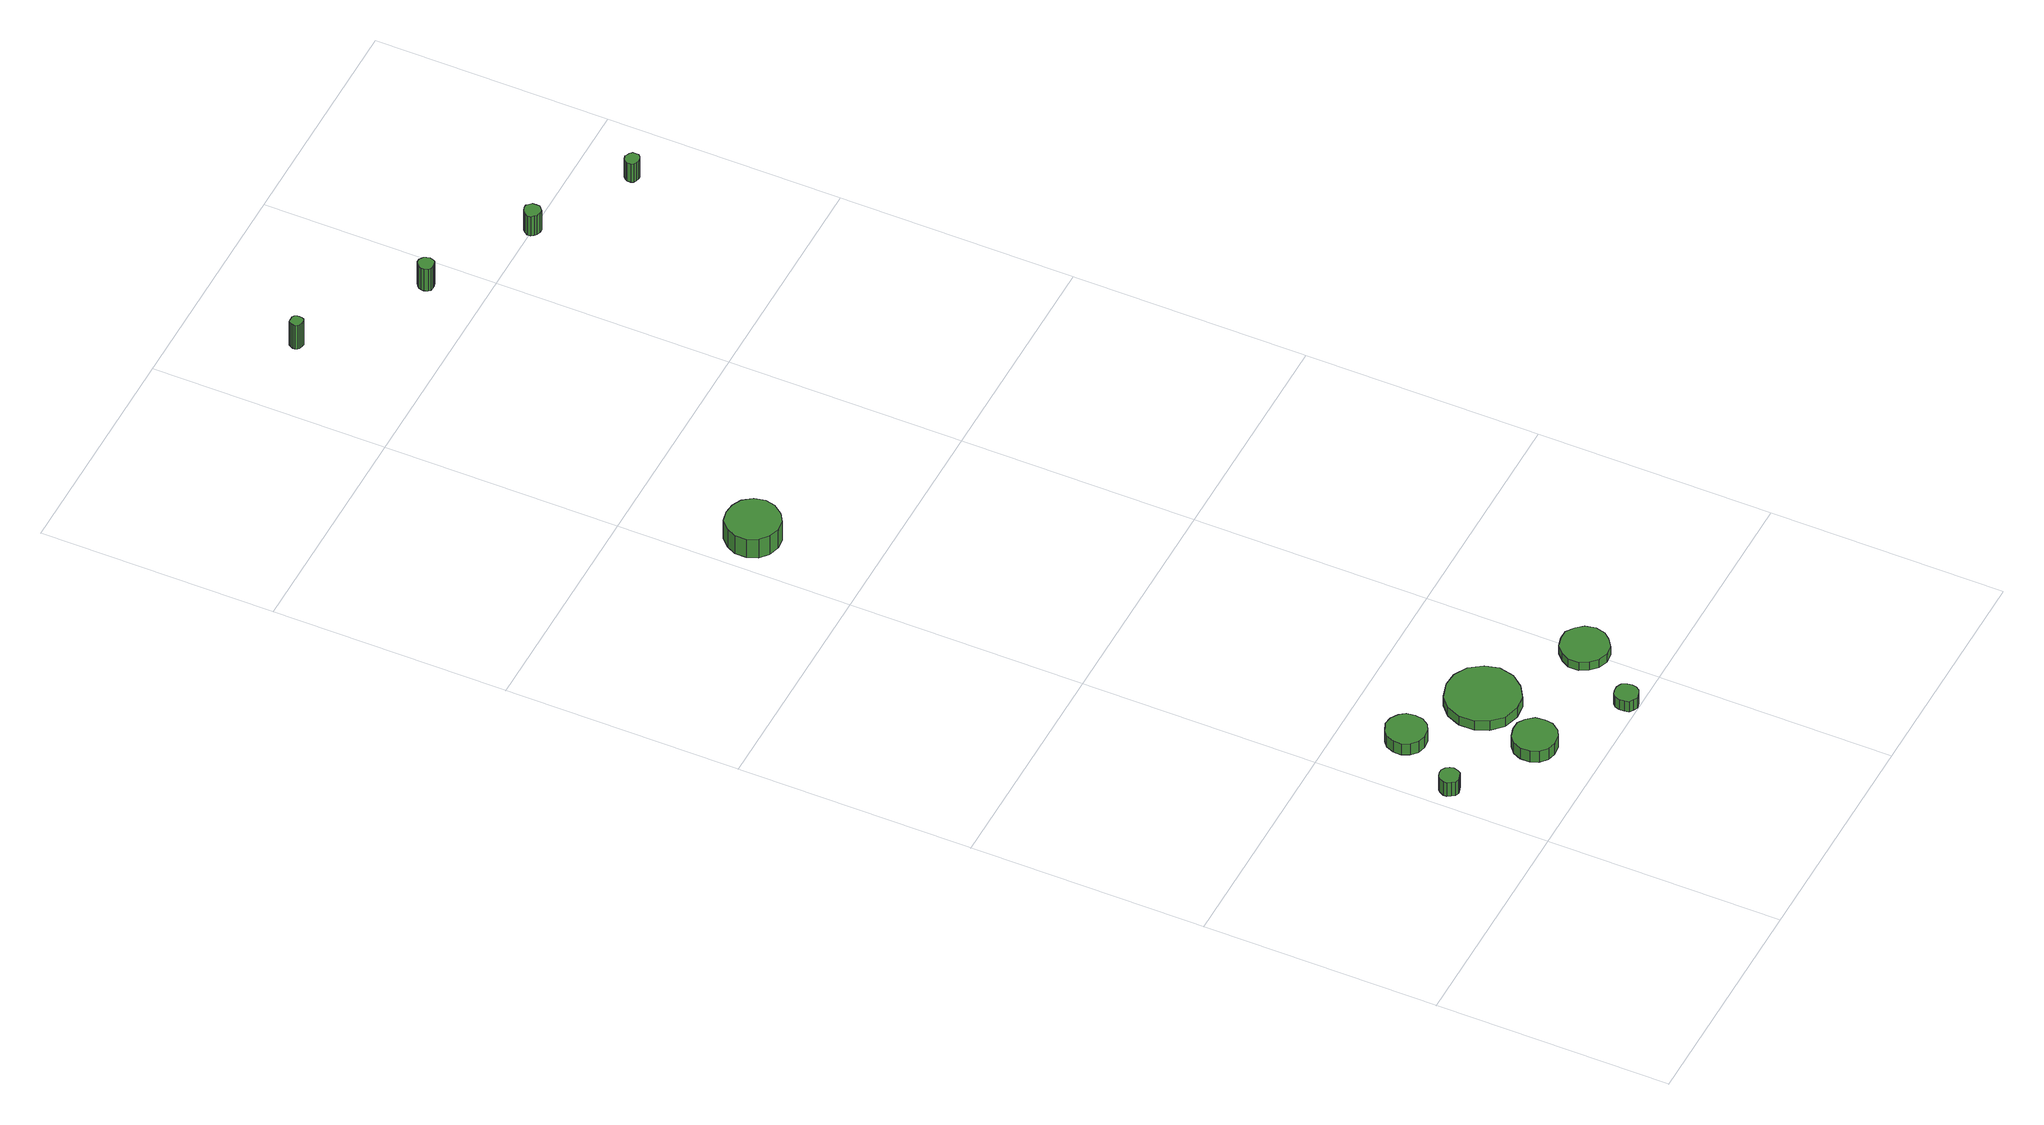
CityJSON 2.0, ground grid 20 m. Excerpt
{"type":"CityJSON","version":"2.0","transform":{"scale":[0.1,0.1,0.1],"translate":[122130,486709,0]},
"CityObjects":{
"tree1":{"type":"SolitaryVegetationObject","attributes":{"function":"something"},"geometry":[{"type":"MultiSurface","lod":"1","boundaries":[[[0,1,2,3,4,5,6,7,8,9,10,11,12,13,14]],[[15,16,17,18,19,20,21,22,23,24,25,26,27,28,29]],[[0,29,28,1]],[[1,28,27,2]],[[2,27,26,3]],[[3,26,25,4]],[[4,25,24,5]],[[5,24,23,6]],[[6,23,22,7]],[[7,22,21,8]],[[8,21,20,9]],[[9,20,19,10]],[[10,19,18,11]],[[11,18,17,12]],[[12,17,16,13]],[[13,16,15,14]],[[14,15,29,0]]]}]},
"tree2":{"type":"SolitaryVegetationObject","attributes":{"function":"something"},"geometry":[{"type":"MultiSurface","lod":"1","boundaries":[[[30,31,32,33,34,35,36,37,38,39,40,41,42,43,44]],[[45,46,47,48,49,50,51,52,53,54,55,56,57,58,59]],[[30,59,58,31]],[[31,58,57,32]],[[32,57,56,33]],[[33,56,55,34]],[[34,55,54,35]],[[35,54,53,36]],[[36,53,52,37]],[[37,52,51,38]],[[38,51,50,39]],[[39,50,49,40]],[[40,49,48,41]],[[41,48,47,42]],[[42,47,46,43]],[[43,46,45,44]],[[44,45,59,30]]]}]},
"tree3":{"type":"SolitaryVegetationObject","attributes":{"function":"something"},"geometry":[{"type":"MultiSurface","lod":"1","boundaries":[[[60,61,62,63,64,65,66,67,68,69,70,71,72,73,74]],[[75,76,77,78,79,80,81,82,83,84,85,86,87,88,89]],[[60,89,88,61]],[[61,88,87,62]],[[62,87,86,63]],[[63,86,85,64]],[[64,85,84,65]],[[65,84,83,66]],[[66,83,82,67]],[[67,82,81,68]],[[68,81,80,69]],[[69,80,79,70]],[[70,79,78,71]],[[71,78,77,72]],[[72,77,76,73]],[[73,76,75,74]],[[74,75,89,60]]]}]},
"tree4":{"type":"SolitaryVegetationObject","attributes":{"function":"something"},"geometry":[{"type":"MultiSurface","lod":"1","boundaries":[[[90,91,92,93,94,95,96,97,98,99,100,101,102,103,104]],[[105,106,107,108,109,110,111,112,113,114,115,116,117,118,119]],[[90,119,118,91]],[[91,118,117,92]],[[92,117,116,93]],[[93,116,115,94]],[[94,115,114,95]],[[95,114,113,96]],[[96,113,112,97]],[[97,112,111,98]],[[98,111,110,99]],[[99,110,109,100]],[[100,109,108,101]],[[101,108,107,102]],[[102,107,106,103]],[[103,106,105,104]],[[104,105,119,90]]]}]},
"tree5":{"type":"SolitaryVegetationObject","attributes":{"function":"something"},"geometry":[{"type":"MultiSurface","lod":"1","boundaries":[[[120,121,122,123,124,125,126,127,128,129,130,131,132,133,134]],[[135,136,137,138,139,140,141,142,143,144,145,146,147,148,149]],[[120,149,148,121]],[[121,148,147,122]],[[122,147,146,123]],[[123,146,145,124]],[[124,145,144,125]],[[125,144,143,126]],[[126,143,142,127]],[[127,142,141,128]],[[128,141,140,129]],[[129,140,139,130]],[[130,139,138,131]],[[131,138,137,132]],[[132,137,136,133]],[[133,136,135,134]],[[134,135,149,120]]]}]},
"tree6":{"type":"SolitaryVegetationObject","attributes":{"function":"something"},"geometry":[{"type":"MultiSurface","lod":"1","boundaries":[[[150,151,152,153,154,155,156,157,158,159,160,161,162,163,164]],[[165,166,167,168,169,170,171,172,173,174,175,176,177,178,179]],[[150,179,178,151]],[[151,178,177,152]],[[152,177,176,153]],[[153,176,175,154]],[[154,175,174,155]],[[155,174,173,156]],[[156,173,172,157]],[[157,172,171,158]],[[158,171,170,159]],[[159,170,169,160]],[[160,169,168,161]],[[161,168,167,162]],[[162,167,166,163]],[[163,166,165,164]],[[164,165,179,150]]]}]},
"tree7":{"type":"SolitaryVegetationObject","attributes":{"function":"something"},"geometry":[{"type":"MultiSurface","lod":"1","boundaries":[[[180,181,182,183,184,185,186,187,188,189,190,191,192,193,194]],[[195,196,197,198,199,200,201,202,203,204,205,206,207,208,209]],[[180,209,208,181]],[[181,208,207,182]],[[182,207,206,183]],[[183,206,205,184]],[[184,205,204,185]],[[185,204,203,186]],[[186,203,202,187]],[[187,202,201,188]],[[188,201,200,189]],[[189,200,199,190]],[[190,199,198,191]],[[191,198,197,192]],[[192,197,196,193]],[[193,196,195,194]],[[194,195,209,180]]]}]},
"tree8":{"type":"SolitaryVegetationObject","attributes":{"function":"something"}},
"tree9":{"type":"SolitaryVegetationObject","attributes":{"function":"something"}},
"tree10":{"type":"SolitaryVegetationObject","attributes":{"function":"something"}},
"tree11":{"type":"SolitaryVegetationObject","attributes":{"function":"something"}},
"tree12":{"type":"SolitaryVegetationObject","attributes":{"function":"something"},"geometry":[{"type":"MultiSurface","lod":"1","boundaries":[[[210,211,212,213,214,215,216,217,218,219,220,221,222,223,224]],[[225,226,227,228,229,230,231,232,233,234,235,236,237,238,239]],[[210,239,238,211]],[[211,238,237,212]],[[212,237,236,213]],[[213,236,235,214]],[[214,235,234,215]],[[215,234,233,216]],[[216,233,232,217]],[[217,232,231,218]],[[218,231,230,219]],[[219,230,229,220]],[[220,229,228,221]],[[221,228,227,222]],[[222,227,226,223]],[[223,226,225,224]],[[224,225,239,210]]]}]},
"tree13":{"type":"SolitaryVegetationObject","attributes":{"function":"something"},"geometry":[{"type":"MultiSurface","lod":"1","boundaries":[[[240,241,242,243,244,245,246,247,248,249,250,251,252,253,254]],[[255,256,257,258,259,260,261,262,263,264,265,266,267,268,269]],[[240,269,268,241]],[[241,268,267,242]],[[242,267,266,243]],[[243,266,265,244]],[[244,265,264,245]],[[245,264,263,246]],[[246,263,262,247]],[[247,262,261,248]],[[248,261,260,249]],[[249,260,259,250]],[[250,259,258,251]],[[251,258,257,252]],[[252,257,256,253]],[[253,256,255,254]],[[254,255,269,240]]]}]},
"tree14":{"type":"SolitaryVegetationObject","attributes":{"function":"something"},"geometry":[{"type":"MultiSurface","lod":"1","boundaries":[[[270,271,272,273,274,275,276,277,278,279,280,281,282,283,284]],[[285,286,287,288,289,290,291,292,293,294,295,296,297,298,299]],[[270,299,298,271]],[[271,298,297,272]],[[272,297,296,273]],[[273,296,295,274]],[[274,295,294,275]],[[275,294,293,276]],[[276,293,292,277]],[[277,292,291,278]],[[278,291,290,279]],[[279,290,289,280]],[[280,289,288,281]],[[281,288,287,282]],[[282,287,286,283]],[[283,286,285,284]],[[284,285,299,270]]]}]},
"tree15":{"type":"SolitaryVegetationObject","attributes":{"function":"something"},"geometry":[{"type":"MultiSurface","lod":"1","boundaries":[[[300,301,302,303,304,305,306,307,308,309,310,311,312,313,314]],[[315,316,317,318,319,320,321,322,323,324,325,326,327,328,329]],[[300,329,328,301]],[[301,328,327,302]],[[302,327,326,303]],[[303,326,325,304]],[[304,325,324,305]],[[305,324,323,306]],[[306,323,322,307]],[[307,322,321,308]],[[308,321,320,309]],[[309,320,319,310]],[[310,319,318,311]],[[311,318,317,312]],[[312,317,316,313]],[[313,316,315,314]],[[314,315,329,300]]]}]}
},
"vertices":[
[28,94,15],[27,97,15],[25,100,15],[22,102,15],[18,102,15],[15,101,15],[13,99,15],[11,95,15],[11,92,15],[13,89,15],[15,86,15],[18,85,15],[22,86,15],[25,87,15],[27,90,15],[27,90,0],[25,87,0],[22,86,0],[18,85,0],[15,86,0],[13,89,0],[11,92,0],[11,95,0],[13,99,0],[15,101,0],[18,102,0],[22,102,0],[25,100,0],[27,97,0],[28,94,0],
[69,147,13],[68,154,13],[64,159,13],[58,163,13],[51,164,13],[44,161,13],[39,157,13],[36,150,13],[36,143,13],[39,137,13],[44,132,13],[51,130,13],[58,131,13],[64,134,13],[68,140,13],[68,140,1],[64,134,1],[58,131,1],[51,130,1],[44,132,1],[39,137,1],[36,143,1],[36,150,1],[39,157,1],[44,161,1],[51,164,1],[58,163,1],[64,159,1],[68,154,1],[69,147,1],
[108,54,13],[107,62,13],[102,68,13],[96,72,13],[88,72,13],[81,70,13],[75,65,13],[72,58,13],[72,50,13],[75,43,13],[81,38,13],[88,36,13],[96,37,13],[102,40,13],[107,47,13],[107,47,1],[102,40,1],[96,37,1],[88,36,1],[81,38,1],[75,43,1],[72,50,1],[72,58,1],[75,65,1],[81,70,1],[88,72,1],[96,72,1],[102,68,1],[107,62,1],[108,54,1],
[146,111,11],[143,123,11],[135,134,11],[124,140,11],[112,141,11],[99,137,11],[90,129,11],[85,117,11],[85,104,11],[90,93,11],[99,84,11],[112,80,11],[124,81,11],[135,88,11],[143,98,11],[143,98,1],[135,88,1],[124,81,1],[112,80,1],[99,84,1],[90,93,1],[85,104,1],[85,117,1],[90,129,1],[99,137,1],[112,141,1],[124,140,1],[135,134,1],[143,123,1],[146,111,1],
[173,10,12],[172,14,12],[170,18,12],[166,20,12],[162,20,12],[158,19,12],[155,16,12],[154,12,12],[154,8,12],[155,4,12],[158,2,12],[162,0,12],[166,1,12],[170,3,12],[172,6,12],[172,6,1],[170,3,1],[166,1,1],[162,0,1],[158,2,1],[155,4,1],[154,8,1],[154,12,1],[155,16,1],[158,19,1],[162,20,1],[166,20,1],[170,18,1],[172,14,1],[173,10,1],
[219,63,10],[217,72,10],[212,78,10],[205,83,10],[197,83,10],[189,81,10],[183,75,10],[179,68,10],[179,59,10],[183,52,10],[189,46,10],[197,43,10],[205,44,10],[212,49,10],[217,55,10],[217,55,1],[212,49,1],[205,44,1],[197,43,1],[189,46,1],[183,52,1],[179,59,1],[179,68,1],[183,75,1],[189,81,1],[197,83,1],[205,83,1],[212,78,1],[217,72,1],[219,63,1],
[55,699,23],[53,708,23],[47,716,23],[39,720,23],[30,721,23],[21,719,23],[14,712,23],[10,704,23],[10,694,23],[14,685,23],[21,679,23],[30,676,23],[39,677,23],[47,682,23],[53,690,23],[53,690,3],[47,682,3],[39,677,3],[30,676,3],[21,679,3],[14,685,3],[10,694,3],[10,704,3],[14,712,3],[21,719,3],[30,721,3],[39,720,3],[47,716,3],[53,708,3],[55,699,3],
[76,1110,28],[76,1112,28],[75,1114,28],[73,1115,28],[71,1115,28],[68,1115,28],[67,1113,28],[66,1111,28],[66,1109,28],[67,1107,28],[68,1106,28],[71,1105,28],[73,1105,28],[75,1106,28],[76,1108,28],[76,1108,2],[75,1106,2],[73,1105,2],[71,1105,2],[68,1106,2],[67,1107,2],[66,1109,2],[66,1111,2],[67,1113,2],[68,1115,2],[71,1115,2],[73,1115,2],[75,1114,2],[76,1112,2],[76,1110,2],
[179,1047,27],[178,1050,27],[177,1052,27],[174,1054,27],[171,1054,27],[169,1053,27],[167,1051,27],[166,1049,27],[166,1046,27],[167,1043,27],[169,1041,27],[171,1041,27],[174,1041,27],[177,1042,27],[178,1044,27],[178,1044,3],[177,1042,3],[174,1041,3],[171,1041,3],[169,1041,3],[167,1043,3],[166,1046,3],[166,1049,3],[167,1051,3],[169,1053,3],[171,1054,3],[174,1054,3],[177,1052,3],[178,1050,3],[179,1047,3],
[269,999,25],[269,1002,25],[267,1004,25],[265,1006,25],[262,1006,25],[259,1005,25],[257,1003,25],[255,1000,25],[255,997,25],[257,995,25],[259,993,25],[262,992,25],[265,992,25],[267,994,25],[269,996,25],[269,996,4],[267,994,4],[265,992,4],[262,992,4],[259,993,4],[257,995,4],[255,997,4],[255,1000,4],[257,1003,4],[259,1005,4],[262,1006,4],[265,1006,4],[267,1004,4],[269,1002,4],[269,999,4],
[353,954,25],[353,956,25],[351,958,25],[349,959,25],[347,960,25],[344,959,25],[342,957,25],[341,955,25],[341,952,25],[342,950,25],[344,949,25],[347,948,25],[349,948,25],[351,949,25],[353,951,25],[353,951,5],[351,949,5],[349,948,5],[347,948,5],[344,949,5],[342,950,5],[341,952,5],[341,955,5],[342,957,5],[344,959,5],[347,960,5],[349,959,5],[351,958,5],[353,956,5],[353,954,5]
]}
